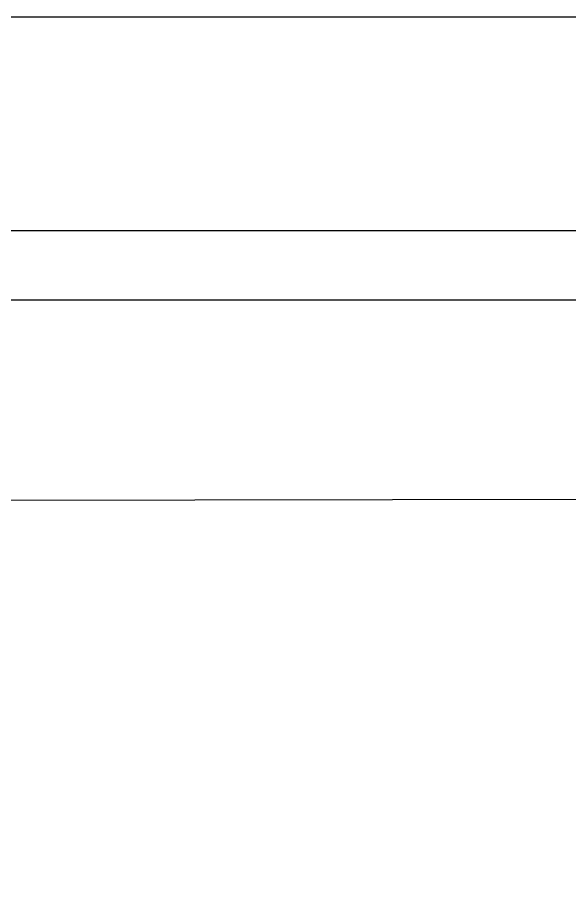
# Model space of a CAD drawing. Header units: millimetres. Extents: x 2148 to 2681, y 758 to 986.
# Drawn here: x 2429.1872 to 2429.464, y 950.5374 to 950.9709 of the extents above; entities that cross this region are included whole.
import ezdxf

# ---------------------------------------------------------------- set-up
doc = ezdxf.new("R2010")
doc.units = ezdxf.units.MM
doc.linetypes.add('CENTER2', pattern=[28.575, 19.05, -3.175, 3.175, -3.175])
for name, color, linetype in [('D', 1, 'Continuous'), ('ELAYOUT', 4, 'Continuous'), ('S_GRID LINES', 252, 'Continuous')]:
    doc.layers.add(name, color=color, linetype=linetype)

msp = doc.modelspace()

# ---------------------------------------------------------------- linework, layer by layer
at = {"layer": 'D', "ltscale": 0.5}
msp.add_line((2428.047329, 950.8642082), (2432.788657, 950.8642082), dxfattribs=at)
at = {"layer": 'D', "ltscale": 0.5, "elevation": 0}
msp.add_lwpolyline([(2428.047329, 943.0950475), (2428.047329, 950.8642082), (2432.547329, 950.8642082), (2432.547329, 943.0950475)], close=True, dxfattribs=at)
at = {"layer": 'ELAYOUT', "ltscale": 10}
for p, q in [((2428.2089329, 950.8293112, 0), (2431.407787, 950.8293112, 0)), ((2427.8026901, 950.7269563, 0), (2432.7339329, 950.7343609, 0))]:
    msp.add_line(p, q, dxfattribs=at)
at = {"layer": 'S_GRID LINES', "linetype": 'CENTER2', "ltscale": 0.2}
msp.add_line((2455.1998717, 950.9709359, 0), (2392.5518229, 950.9709359, 0), dxfattribs=at)

doc.saveas('drawing.dxf')
